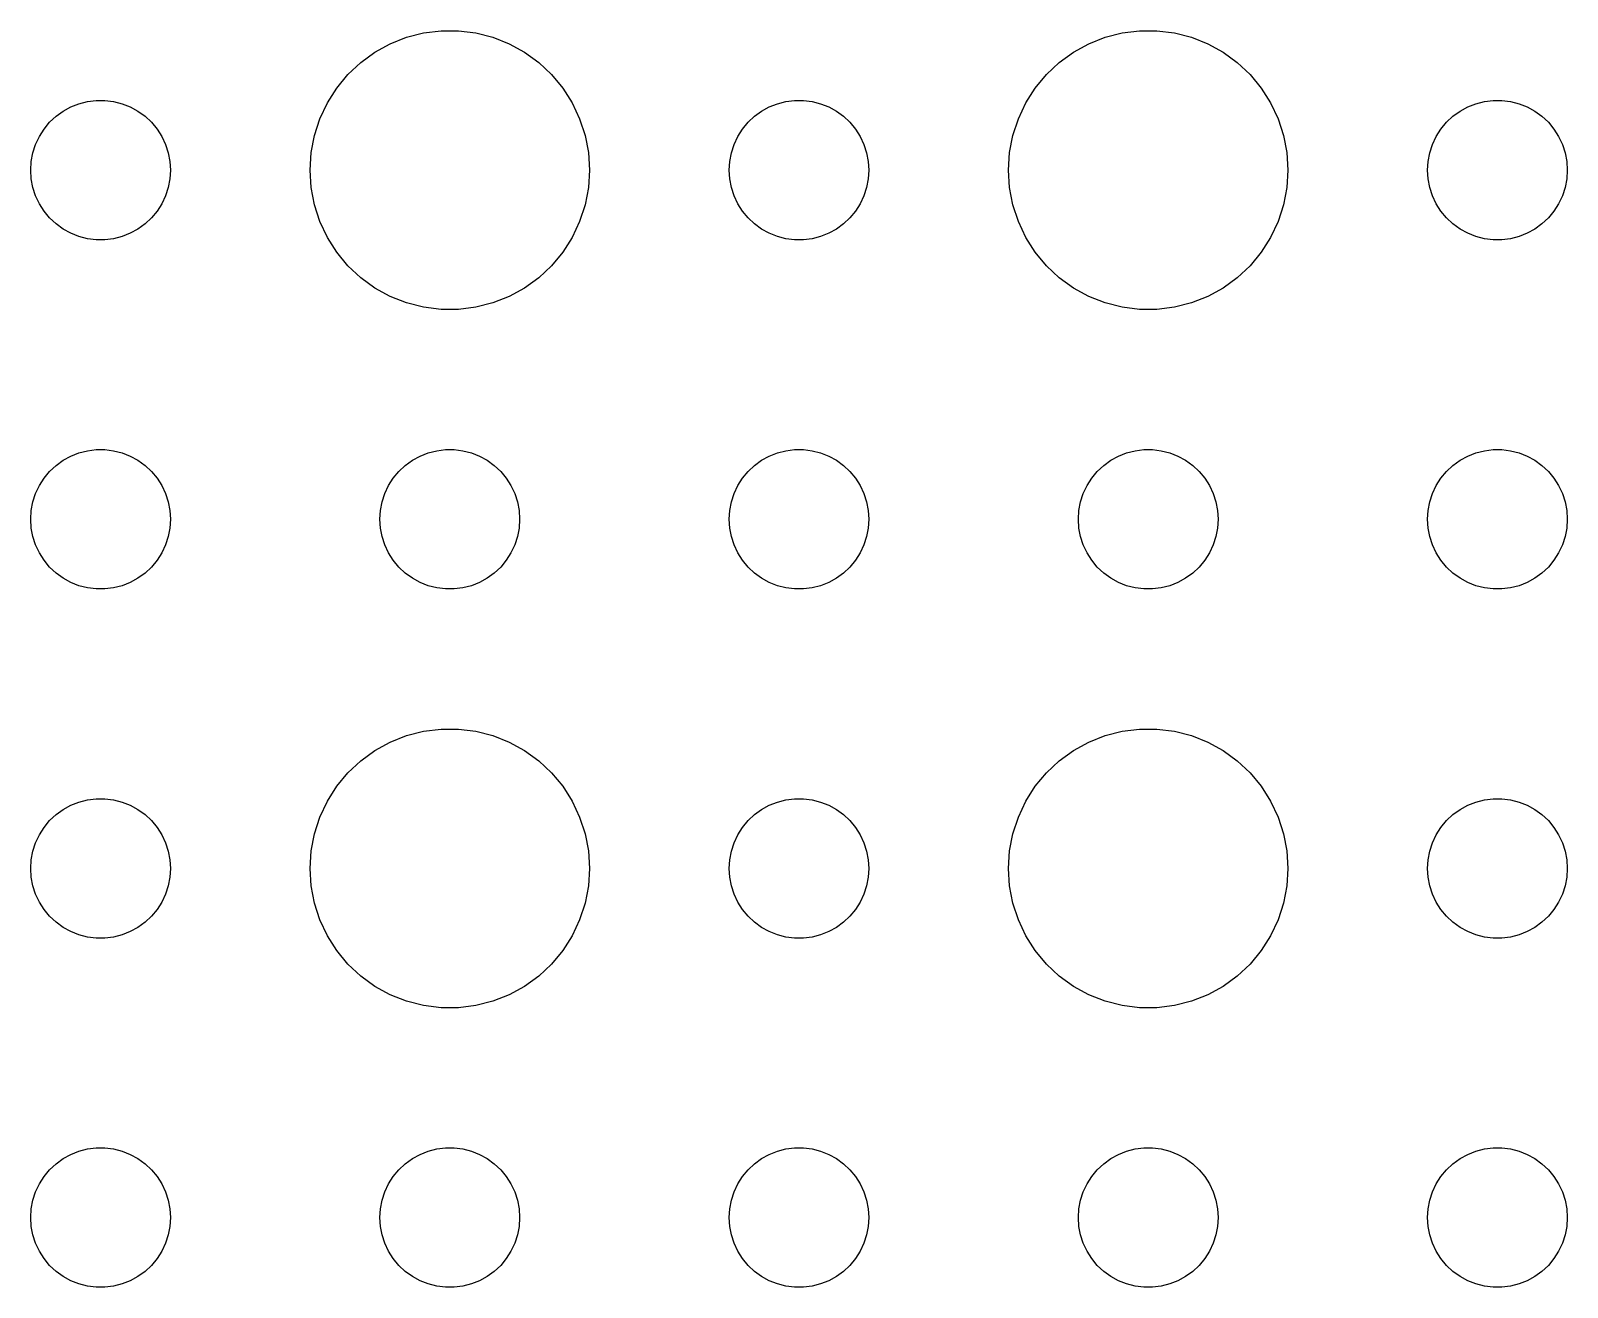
# Model space of a CAD drawing. Header units: metres. Extents: x -142 to 142, y -112 to 112.
# Drawn here: x -39 to -6, y -54 to -27.01 of the extents above; entities that cross this region are included whole.
import ezdxf

# ---------------------------------------------------------------- set-up
doc = ezdxf.new("R2010")
doc.units = ezdxf.units.M

msp = doc.modelspace()

# ---------------------------------------------------------------- linework, layer by layer
for p, q in [((-30.927, -27.1468), (-30.5621, -27.0531)), ((-30.5621, -27.0531), (-30.1884, -27.0059)), ((-30.1884, -27.0059), (-29.8116, -27.0059)), ((-29.8116, -27.0059), (-29.4379, -27.0531)), ((-29.4379, -27.0531), (-29.0729, -27.1468)), ((-15.927, -27.1468), (-15.5621, -27.0531)), ((-15.5621, -27.0531), (-15.1884, -27.0059)), ((-15.1884, -27.0059), (-14.8116, -27.0059)), ((-14.8116, -27.0059), (-14.4379, -27.0531)), ((-14.4379, -27.0531), (-14.0729, -27.1468)), ((-31.6075, -27.467), (-31.2773, -27.2855)), ((-31.2773, -27.2855), (-30.927, -27.1468)), ((-29.0729, -27.1468), (-28.7227, -27.2855)), ((-28.7227, -27.2855), (-28.3925, -27.467)), ((-16.6075, -27.467), (-16.2773, -27.2855)), ((-16.2773, -27.2855), (-15.927, -27.1468)), ((-14.0729, -27.1468), (-13.7227, -27.2855)), ((-13.7227, -27.2855), (-13.3925, -27.467)), ((-32.1869, -27.9464), (-31.9123, -27.6884)), ((-31.9123, -27.6884), (-31.6075, -27.467)), ((-28.3925, -27.467), (-28.0877, -27.6884)), ((-28.0877, -27.6884), (-27.8131, -27.9464)), ((-17.1869, -27.9464), (-16.9123, -27.6884)), ((-16.9123, -27.6884), (-16.6075, -27.467)), ((-13.3925, -27.467), (-13.0877, -27.6884)), ((-13.0877, -27.6884), (-12.8131, -27.9464)), ((-32.427, -28.2366), (-32.1869, -27.9464)), ((-27.8131, -27.9464), (-27.5729, -28.2366)), ((-17.427, -28.2366), (-17.1869, -27.9464)), ((-12.8131, -27.9464), (-12.5729, -28.2366)), ((-32.6289, -28.5547), (-32.427, -28.2366)), ((-27.5729, -28.2366), (-27.3711, -28.5547)), ((-17.6289, -28.5547), (-17.427, -28.2366)), ((-12.5729, -28.2366), (-12.3711, -28.5547)), ((-38.3037, -28.7335), (-38.1387, -28.6427)), ((-38.1387, -28.6427), (-37.9635, -28.5734)), ((-37.9635, -28.5734), (-37.7811, -28.5266)), ((-37.7811, -28.5266), (-37.5942, -28.503)), ((-37.5942, -28.503), (-37.4058, -28.503)), ((-37.4058, -28.503), (-37.2189, -28.5266)), ((-37.2189, -28.5266), (-37.0365, -28.5734)), ((-37.0365, -28.5734), (-36.8613, -28.6427)), ((-36.8613, -28.6427), (-36.6963, -28.7335)), ((-32.7893, -28.8956), (-32.6289, -28.5547)), ((-27.3711, -28.5547), (-27.2107, -28.8956)), ((-23.3037, -28.7335), (-23.1387, -28.6427)), ((-23.1387, -28.6427), (-22.9635, -28.5734)), ((-22.9635, -28.5734), (-22.7811, -28.5266)), ((-22.7811, -28.5266), (-22.5942, -28.503)), ((-22.5942, -28.503), (-22.4058, -28.503)), ((-22.4058, -28.503), (-22.2189, -28.5266)), ((-22.2189, -28.5266), (-22.0365, -28.5734)), ((-22.0365, -28.5734), (-21.8613, -28.6427)), ((-21.8613, -28.6427), (-21.6963, -28.7335)), ((-17.7893, -28.8956), (-17.6289, -28.5547)), ((-12.3711, -28.5547), (-12.2107, -28.8956)), ((-8.30373, -28.7335), (-8.13866, -28.6427)), ((-8.13866, -28.6427), (-7.96352, -28.5734)), ((-7.96352, -28.5734), (-7.78107, -28.5266)), ((-7.78107, -28.5266), (-7.59418, -28.503)), ((-7.59418, -28.503), (-7.40581, -28.503)), ((-7.40581, -28.503), (-7.21892, -28.5266)), ((-7.21892, -28.5266), (-7.03647, -28.5734)), ((-7.03647, -28.5734), (-6.86133, -28.6427)), ((-6.86133, -28.6427), (-6.69626, -28.7335)), ((-38.7135, -29.1183), (-38.5934, -28.9732)), ((-38.5934, -28.9732), (-38.4561, -28.8442)), ((-38.4561, -28.8442), (-38.3037, -28.7335)), ((-36.6963, -28.7335), (-36.5439, -28.8442)), ((-36.5439, -28.8442), (-36.4065, -28.9732)), ((-36.4065, -28.9732), (-36.2865, -29.1183)), ((-32.9057, -29.2539), (-32.7893, -28.8956)), ((-27.2107, -28.8956), (-27.0942, -29.2539)), ((-23.7135, -29.1183), (-23.5934, -28.9732)), ((-23.5934, -28.9732), (-23.4561, -28.8442)), ((-23.4561, -28.8442), (-23.3037, -28.7335)), ((-21.6963, -28.7335), (-21.5439, -28.8442)), ((-21.5439, -28.8442), (-21.4065, -28.9732)), ((-21.4065, -28.9732), (-21.2865, -29.1183)), ((-17.9057, -29.2539), (-17.7893, -28.8956)), ((-12.2107, -28.8956), (-12.0942, -29.2539)), ((-8.71352, -29.1183), (-8.59344, -28.9732)), ((-8.59344, -28.9732), (-8.45613, -28.8442)), ((-8.45613, -28.8442), (-8.30373, -28.7335)), ((-6.69626, -28.7335), (-6.54385, -28.8442)), ((-6.54385, -28.8442), (-6.40654, -28.9732)), ((-6.40654, -28.9732), (-6.28647, -29.1183)), ((-38.8947, -29.4478), (-38.8145, -29.2774)), ((-38.8145, -29.2774), (-38.7135, -29.1183)), ((-36.2865, -29.1183), (-36.1855, -29.2774)), ((-36.1855, -29.2774), (-36.1053, -29.4478)), ((-32.9763, -29.624), (-32.9057, -29.2539)), ((-27.0942, -29.2539), (-27.0237, -29.624)), ((-23.8947, -29.4478), (-23.8145, -29.2774)), ((-23.8145, -29.2774), (-23.7135, -29.1183)), ((-21.2865, -29.1183), (-21.1855, -29.2774)), ((-21.1855, -29.2774), (-21.1053, -29.4478)), ((-17.9763, -29.624), (-17.9057, -29.2539)), ((-12.0942, -29.2539), (-12.0237, -29.624)), ((-8.89465, -29.4478), (-8.81445, -29.2774)), ((-8.81445, -29.2774), (-8.71352, -29.1183)), ((-6.28647, -29.1183), (-6.18553, -29.2774)), ((-6.18553, -29.2774), (-6.10533, -29.4478)), ((-38.9882, -29.812), (-38.9529, -29.627)), ((-38.9529, -29.627), (-38.8947, -29.4478)), ((-36.1053, -29.4478), (-36.0471, -29.627)), ((-36.0471, -29.627), (-36.0118, -29.812)), ((-33, -30), (-32.9763, -29.624)), ((-27.0237, -29.624), (-27, -30)), ((-23.9882, -29.812), (-23.9529, -29.627)), ((-23.9529, -29.627), (-23.8947, -29.4478)), ((-21.1053, -29.4478), (-21.0471, -29.627)), ((-21.0471, -29.627), (-21.0118, -29.812)), ((-18, -30), (-17.9763, -29.624)), ((-12.0237, -29.624), (-12, -30)), ((-8.98816, -29.812), (-8.95287, -29.627)), ((-8.95287, -29.627), (-8.89465, -29.4478)), ((-6.10533, -29.4478), (-6.04712, -29.627)), ((-6.04712, -29.627), (-6.01183, -29.812)), ((-39, -30), (-38.9882, -29.812)), ((-38.9882, -30.188), (-39, -30)), ((-36.0118, -29.812), (-36, -30)), ((-36, -30), (-36.0118, -30.188)), ((-32.9763, -30.376), (-33, -30)), ((-27, -30), (-27.0237, -30.376)), ((-24, -30), (-23.9882, -29.812)), ((-23.9882, -30.188), (-24, -30)), ((-21.0118, -29.812), (-21, -30)), ((-21, -30), (-21.0118, -30.188)), ((-17.9763, -30.376), (-18, -30)), ((-12, -30), (-12.0237, -30.376)), ((-9, -30), (-8.98816, -29.812)), ((-8.98816, -30.188), (-9, -30)), ((-6.01183, -29.812), (-6, -30)), ((-6, -30), (-6.01183, -30.188)), ((-38.9529, -30.373), (-38.9882, -30.188)), ((-36.0118, -30.188), (-36.0471, -30.373)), ((-23.9529, -30.373), (-23.9882, -30.188)), ((-21.0118, -30.188), (-21.0471, -30.373)), ((-8.95287, -30.373), (-8.98816, -30.188)), ((-6.01183, -30.188), (-6.04712, -30.373)), ((-38.8947, -30.5522), (-38.9529, -30.373)), ((-38.8145, -30.7226), (-38.8947, -30.5522)), ((-36.1053, -30.5522), (-36.1855, -30.7226)), ((-36.0471, -30.373), (-36.1053, -30.5522)), ((-32.9057, -30.7461), (-32.9763, -30.376)), ((-27.0237, -30.376), (-27.0942, -30.7461)), ((-23.8947, -30.5522), (-23.9529, -30.373)), ((-23.8145, -30.7226), (-23.8947, -30.5522)), ((-21.1053, -30.5522), (-21.1855, -30.7226)), ((-21.0471, -30.373), (-21.1053, -30.5522)), ((-17.9057, -30.7461), (-17.9763, -30.376)), ((-12.0237, -30.376), (-12.0942, -30.7461)), ((-8.89465, -30.5522), (-8.95287, -30.373)), ((-8.81445, -30.7226), (-8.89465, -30.5522)), ((-6.10533, -30.5522), (-6.18553, -30.7226)), ((-6.04712, -30.373), (-6.10533, -30.5522)), ((-38.7135, -30.8817), (-38.8145, -30.7226)), ((-38.5934, -31.0268), (-38.7135, -30.8817)), ((-36.2865, -30.8817), (-36.4065, -31.0268)), ((-36.1855, -30.7226), (-36.2865, -30.8817)), ((-32.7893, -31.1044), (-32.9057, -30.7461)), ((-27.0942, -30.7461), (-27.2107, -31.1044)), ((-23.7135, -30.8817), (-23.8145, -30.7226)), ((-23.5934, -31.0268), (-23.7135, -30.8817)), ((-21.2865, -30.8817), (-21.4065, -31.0268)), ((-21.1855, -30.7226), (-21.2865, -30.8817)), ((-17.7893, -31.1044), (-17.9057, -30.7461)), ((-12.0942, -30.7461), (-12.2107, -31.1044)), ((-8.71352, -30.8817), (-8.81445, -30.7226)), ((-8.59344, -31.0268), (-8.71352, -30.8817)), ((-6.28647, -30.8817), (-6.40654, -31.0268)), ((-6.18553, -30.7226), (-6.28647, -30.8817)), ((-38.4561, -31.1558), (-38.5934, -31.0268)), ((-38.3037, -31.2665), (-38.4561, -31.1558)), ((-38.1387, -31.3572), (-38.3037, -31.2665)), ((-36.6963, -31.2665), (-36.8613, -31.3572)), ((-36.5439, -31.1558), (-36.6963, -31.2665)), ((-36.4065, -31.0268), (-36.5439, -31.1558)), ((-32.6289, -31.4453), (-32.7893, -31.1044)), ((-27.2107, -31.1044), (-27.3711, -31.4453)), ((-23.4561, -31.1558), (-23.5934, -31.0268)), ((-23.3037, -31.2665), (-23.4561, -31.1558)), ((-23.1387, -31.3572), (-23.3037, -31.2665)), ((-21.6963, -31.2665), (-21.8613, -31.3572)), ((-21.5439, -31.1558), (-21.6963, -31.2665)), ((-21.4065, -31.0268), (-21.5439, -31.1558)), ((-17.6289, -31.4453), (-17.7893, -31.1044)), ((-12.2107, -31.1044), (-12.3711, -31.4453)), ((-8.45613, -31.1558), (-8.59344, -31.0268)), ((-8.30373, -31.2665), (-8.45613, -31.1558)), ((-8.13866, -31.3572), (-8.30373, -31.2665)), ((-6.69626, -31.2665), (-6.86133, -31.3572)), ((-6.54385, -31.1558), (-6.69626, -31.2665)), ((-6.40654, -31.0268), (-6.54385, -31.1558)), ((-37.9635, -31.4266), (-38.1387, -31.3572)), ((-37.7811, -31.4734), (-37.9635, -31.4266)), ((-37.5942, -31.497), (-37.7811, -31.4734)), ((-37.4058, -31.497), (-37.5942, -31.497)), ((-37.2189, -31.4734), (-37.4058, -31.497)), ((-37.0365, -31.4266), (-37.2189, -31.4734)), ((-36.8613, -31.3572), (-37.0365, -31.4266)), ((-32.427, -31.7634), (-32.6289, -31.4453)), ((-27.3711, -31.4453), (-27.5729, -31.7634)), ((-22.9635, -31.4266), (-23.1387, -31.3572)), ((-22.7811, -31.4734), (-22.9635, -31.4266)), ((-22.5942, -31.497), (-22.7811, -31.4734)), ((-22.4058, -31.497), (-22.5942, -31.497)), ((-22.2189, -31.4734), (-22.4058, -31.497)), ((-22.0365, -31.4266), (-22.2189, -31.4734)), ((-21.8613, -31.3572), (-22.0365, -31.4266)), ((-17.427, -31.7634), (-17.6289, -31.4453)), ((-12.3711, -31.4453), (-12.5729, -31.7634)), ((-7.96352, -31.4266), (-8.13866, -31.3572)), ((-7.78107, -31.4734), (-7.96352, -31.4266)), ((-7.59418, -31.497), (-7.78107, -31.4734)), ((-7.40581, -31.497), (-7.59418, -31.497)), ((-7.21892, -31.4734), (-7.40581, -31.497)), ((-7.03647, -31.4266), (-7.21892, -31.4734)), ((-6.86133, -31.3572), (-7.03647, -31.4266)), ((-32.1869, -32.0536), (-32.427, -31.7634)), ((-27.5729, -31.7634), (-27.8131, -32.0536)), ((-17.1869, -32.0536), (-17.427, -31.7634)), ((-12.5729, -31.7634), (-12.8131, -32.0536)), ((-31.9123, -32.3115), (-32.1869, -32.0536)), ((-31.6075, -32.533), (-31.9123, -32.3115)), ((-28.0877, -32.3115), (-28.3925, -32.533)), ((-27.8131, -32.0536), (-28.0877, -32.3115)), ((-16.9123, -32.3115), (-17.1869, -32.0536)), ((-16.6075, -32.533), (-16.9123, -32.3115)), ((-13.0877, -32.3115), (-13.3925, -32.533)), ((-12.8131, -32.0536), (-13.0877, -32.3115)), ((-31.2773, -32.7145), (-31.6075, -32.533)), ((-28.3925, -32.533), (-28.7227, -32.7145)), ((-16.2773, -32.7145), (-16.6075, -32.533)), ((-13.3925, -32.533), (-13.7227, -32.7145)), ((-30.927, -32.8532), (-31.2773, -32.7145)), ((-30.5621, -32.9469), (-30.927, -32.8532)), ((-30.1884, -32.9941), (-30.5621, -32.9469)), ((-29.8116, -32.9941), (-30.1884, -32.9941)), ((-29.4379, -32.9469), (-29.8116, -32.9941)), ((-29.0729, -32.8532), (-29.4379, -32.9469)), ((-28.7227, -32.7145), (-29.0729, -32.8532)), ((-15.927, -32.8532), (-16.2773, -32.7145)), ((-15.5621, -32.9469), (-15.927, -32.8532)), ((-15.1884, -32.9941), (-15.5621, -32.9469)), ((-14.8116, -32.9941), (-15.1884, -32.9941)), ((-14.4379, -32.9469), (-14.8116, -32.9941)), ((-14.0729, -32.8532), (-14.4379, -32.9469)), ((-13.7227, -32.7145), (-14.0729, -32.8532)), ((-38.4561, -36.3442), (-38.3037, -36.2335)), ((-38.3037, -36.2335), (-38.1387, -36.1428)), ((-38.1387, -36.1428), (-37.9635, -36.0734)), ((-37.9635, -36.0734), (-37.7811, -36.0266)), ((-37.7811, -36.0266), (-37.5942, -36.003)), ((-37.5942, -36.003), (-37.4058, -36.003)), ((-37.4058, -36.003), (-37.2189, -36.0266)), ((-37.2189, -36.0266), (-37.0365, -36.0734)), ((-37.0365, -36.0734), (-36.8613, -36.1428)), ((-36.8613, -36.1428), (-36.6963, -36.2335)), ((-36.6963, -36.2335), (-36.5439, -36.3442)), ((-30.9561, -36.3442), (-30.8037, -36.2335)), ((-30.8037, -36.2335), (-30.6387, -36.1428)), ((-30.6387, -36.1428), (-30.4635, -36.0734)), ((-30.4635, -36.0734), (-30.2811, -36.0266)), ((-30.2811, -36.0266), (-30.0942, -36.003)), ((-30.0942, -36.003), (-29.9058, -36.003)), ((-29.9058, -36.003), (-29.7189, -36.0266)), ((-29.7189, -36.0266), (-29.5365, -36.0734)), ((-29.5365, -36.0734), (-29.3613, -36.1428)), ((-29.3613, -36.1428), (-29.1963, -36.2335)), ((-29.1963, -36.2335), (-29.0439, -36.3442)), ((-23.4561, -36.3442), (-23.3037, -36.2335)), ((-23.3037, -36.2335), (-23.1387, -36.1428)), ((-23.1387, -36.1428), (-22.9635, -36.0734)), ((-22.9635, -36.0734), (-22.7811, -36.0266)), ((-22.7811, -36.0266), (-22.5942, -36.003)), ((-22.5942, -36.003), (-22.4058, -36.003)), ((-22.4058, -36.003), (-22.2189, -36.0266)), ((-22.2189, -36.0266), (-22.0365, -36.0734)), ((-22.0365, -36.0734), (-21.8613, -36.1428)), ((-21.8613, -36.1428), (-21.6963, -36.2335)), ((-21.6963, -36.2335), (-21.5439, -36.3442)), ((-15.9561, -36.3442), (-15.8037, -36.2335)), ((-15.8037, -36.2335), (-15.6387, -36.1428)), ((-15.6387, -36.1428), (-15.4635, -36.0734)), ((-15.4635, -36.0734), (-15.2811, -36.0266)), ((-15.2811, -36.0266), (-15.0942, -36.003)), ((-15.0942, -36.003), (-14.9058, -36.003)), ((-14.9058, -36.003), (-14.7189, -36.0266)), ((-14.7189, -36.0266), (-14.5365, -36.0734)), ((-14.5365, -36.0734), (-14.3613, -36.1428)), ((-14.3613, -36.1428), (-14.1963, -36.2335)), ((-14.1963, -36.2335), (-14.0439, -36.3442)), ((-8.45613, -36.3442), (-8.30373, -36.2335)), ((-8.30373, -36.2335), (-8.13866, -36.1428)), ((-8.13866, -36.1428), (-7.96352, -36.0734)), ((-7.96352, -36.0734), (-7.78107, -36.0266)), ((-7.78107, -36.0266), (-7.59418, -36.003)), ((-7.59418, -36.003), (-7.40581, -36.003)), ((-7.40581, -36.003), (-7.21892, -36.0266)), ((-7.21892, -36.0266), (-7.03647, -36.0734)), ((-7.03647, -36.0734), (-6.86133, -36.1428)), ((-6.86133, -36.1428), (-6.69626, -36.2335)), ((-6.69626, -36.2335), (-6.54385, -36.3442)), ((-38.8145, -36.7774), (-38.7135, -36.6183)), ((-38.7135, -36.6183), (-38.5934, -36.4732)), ((-38.5934, -36.4732), (-38.4561, -36.3442)), ((-36.5439, -36.3442), (-36.4065, -36.4732)), ((-36.4065, -36.4732), (-36.2865, -36.6183)), ((-36.2865, -36.6183), (-36.1855, -36.7774)), ((-31.3145, -36.7774), (-31.2135, -36.6183)), ((-31.2135, -36.6183), (-31.0934, -36.4732)), ((-31.0934, -36.4732), (-30.9561, -36.3442)), ((-29.0439, -36.3442), (-28.9065, -36.4732)), ((-28.9065, -36.4732), (-28.7865, -36.6183)), ((-28.7865, -36.6183), (-28.6855, -36.7774)), ((-23.8145, -36.7774), (-23.7135, -36.6183)), ((-23.7135, -36.6183), (-23.5934, -36.4732)), ((-23.5934, -36.4732), (-23.4561, -36.3442)), ((-21.5439, -36.3442), (-21.4065, -36.4732)), ((-21.4065, -36.4732), (-21.2865, -36.6183)), ((-21.2865, -36.6183), (-21.1855, -36.7774)), ((-16.3145, -36.7774), (-16.2135, -36.6183)), ((-16.2135, -36.6183), (-16.0934, -36.4732)), ((-16.0934, -36.4732), (-15.9561, -36.3442)), ((-14.0439, -36.3442), (-13.9065, -36.4732)), ((-13.9065, -36.4732), (-13.7865, -36.6183)), ((-13.7865, -36.6183), (-13.6855, -36.7774)), ((-8.81445, -36.7774), (-8.71352, -36.6183)), ((-8.71352, -36.6183), (-8.59344, -36.4732)), ((-8.59344, -36.4732), (-8.45613, -36.3442)), ((-6.54385, -36.3442), (-6.40654, -36.4732)), ((-6.40654, -36.4732), (-6.28647, -36.6183)), ((-6.28647, -36.6183), (-6.18553, -36.7774)), ((-38.9529, -37.127), (-38.8947, -36.9478)), ((-38.8947, -36.9478), (-38.8145, -36.7774)), ((-36.1855, -36.7774), (-36.1053, -36.9478)), ((-36.1053, -36.9478), (-36.0471, -37.127)), ((-31.4529, -37.127), (-31.3947, -36.9478)), ((-31.3947, -36.9478), (-31.3145, -36.7774)), ((-28.6855, -36.7774), (-28.6053, -36.9478)), ((-28.6053, -36.9478), (-28.5471, -37.127)), ((-23.9529, -37.127), (-23.8947, -36.9478)), ((-23.8947, -36.9478), (-23.8145, -36.7774)), ((-21.1855, -36.7774), (-21.1053, -36.9478)), ((-21.1053, -36.9478), (-21.0471, -37.127)), ((-16.4529, -37.127), (-16.3947, -36.9478)), ((-16.3947, -36.9478), (-16.3145, -36.7774)), ((-13.6855, -36.7774), (-13.6053, -36.9478)), ((-13.6053, -36.9478), (-13.5471, -37.127)), ((-8.95287, -37.127), (-8.89465, -36.9478)), ((-8.89465, -36.9478), (-8.81445, -36.7774)), ((-6.18553, -36.7774), (-6.10533, -36.9478)), ((-6.10533, -36.9478), (-6.04712, -37.127)), ((-38.9882, -37.312), (-38.9529, -37.127)), ((-36.0471, -37.127), (-36.0118, -37.312)), ((-31.4882, -37.312), (-31.4529, -37.127)), ((-28.5471, -37.127), (-28.5118, -37.312)), ((-23.9882, -37.312), (-23.9529, -37.127)), ((-21.0471, -37.127), (-21.0118, -37.312)), ((-16.4882, -37.312), (-16.4529, -37.127)), ((-13.5471, -37.127), (-13.5118, -37.312)), ((-8.98816, -37.312), (-8.95287, -37.127)), ((-6.04712, -37.127), (-6.01183, -37.312)), ((-39, -37.5), (-38.9882, -37.312)), ((-38.9882, -37.688), (-39, -37.5)), ((-36.0118, -37.312), (-36, -37.5)), ((-36, -37.5), (-36.0118, -37.688)), ((-31.5, -37.5), (-31.4882, -37.312)), ((-31.4882, -37.688), (-31.5, -37.5)), ((-28.5118, -37.312), (-28.5, -37.5)), ((-28.5, -37.5), (-28.5118, -37.688)), ((-24, -37.5), (-23.9882, -37.312)), ((-23.9882, -37.688), (-24, -37.5)), ((-21.0118, -37.312), (-21, -37.5)), ((-21, -37.5), (-21.0118, -37.688)), ((-16.5, -37.5), (-16.4882, -37.312)), ((-16.4882, -37.688), (-16.5, -37.5)), ((-13.5118, -37.312), (-13.5, -37.5)), ((-13.5, -37.5), (-13.5118, -37.688)), ((-9, -37.5), (-8.98816, -37.312)), ((-8.98816, -37.688), (-9, -37.5)), ((-6.01183, -37.312), (-6, -37.5)), ((-6, -37.5), (-6.01183, -37.688)), ((-38.9529, -37.873), (-38.9882, -37.688)), ((-38.8947, -38.0522), (-38.9529, -37.873)), ((-36.0471, -37.873), (-36.1053, -38.0522)), ((-36.0118, -37.688), (-36.0471, -37.873)), ((-31.4529, -37.873), (-31.4882, -37.688)), ((-31.3947, -38.0522), (-31.4529, -37.873)), ((-28.5471, -37.873), (-28.6053, -38.0522)), ((-28.5118, -37.688), (-28.5471, -37.873)), ((-23.9529, -37.873), (-23.9882, -37.688)), ((-23.8947, -38.0522), (-23.9529, -37.873)), ((-21.0471, -37.873), (-21.1053, -38.0522)), ((-21.0118, -37.688), (-21.0471, -37.873)), ((-16.4529, -37.873), (-16.4882, -37.688)), ((-16.3947, -38.0522), (-16.4529, -37.873)), ((-13.5471, -37.873), (-13.6053, -38.0522)), ((-13.5118, -37.688), (-13.5471, -37.873)), ((-8.95287, -37.873), (-8.98816, -37.688)), ((-8.89465, -38.0522), (-8.95287, -37.873)), ((-6.04712, -37.873), (-6.10533, -38.0522)), ((-6.01183, -37.688), (-6.04712, -37.873)), ((-38.8145, -38.2226), (-38.8947, -38.0522)), ((-38.7135, -38.3817), (-38.8145, -38.2226)), ((-36.1855, -38.2226), (-36.2865, -38.3817)), ((-36.1053, -38.0522), (-36.1855, -38.2226)), ((-31.3145, -38.2226), (-31.3947, -38.0522)), ((-31.2135, -38.3817), (-31.3145, -38.2226)), ((-28.6855, -38.2226), (-28.7865, -38.3817)), ((-28.6053, -38.0522), (-28.6855, -38.2226)), ((-23.8145, -38.2226), (-23.8947, -38.0522)), ((-23.7135, -38.3817), (-23.8145, -38.2226)), ((-21.1855, -38.2226), (-21.2865, -38.3817)), ((-21.1053, -38.0522), (-21.1855, -38.2226)), ((-16.3145, -38.2226), (-16.3947, -38.0522)), ((-16.2135, -38.3817), (-16.3145, -38.2226)), ((-13.6855, -38.2226), (-13.7865, -38.3817)), ((-13.6053, -38.0522), (-13.6855, -38.2226)), ((-8.81445, -38.2226), (-8.89465, -38.0522)), ((-8.71352, -38.3817), (-8.81445, -38.2226)), ((-6.18553, -38.2226), (-6.28647, -38.3817)), ((-6.10533, -38.0522), (-6.18553, -38.2226)), ((-38.5934, -38.5268), (-38.7135, -38.3817)), ((-38.4561, -38.6558), (-38.5934, -38.5268)), ((-36.4065, -38.5268), (-36.5439, -38.6558)), ((-36.2865, -38.3817), (-36.4065, -38.5268)), ((-31.0934, -38.5268), (-31.2135, -38.3817)), ((-30.9561, -38.6558), (-31.0934, -38.5268)), ((-28.9065, -38.5268), (-29.0439, -38.6558)), ((-28.7865, -38.3817), (-28.9065, -38.5268)), ((-23.5934, -38.5268), (-23.7135, -38.3817)), ((-23.4561, -38.6558), (-23.5934, -38.5268)), ((-21.4065, -38.5268), (-21.5439, -38.6558)), ((-21.2865, -38.3817), (-21.4065, -38.5268)), ((-16.0934, -38.5268), (-16.2135, -38.3817)), ((-15.9561, -38.6558), (-16.0934, -38.5268)), ((-13.9065, -38.5268), (-14.0439, -38.6558)), ((-13.7865, -38.3817), (-13.9065, -38.5268)), ((-8.59344, -38.5268), (-8.71352, -38.3817)), ((-8.45613, -38.6558), (-8.59344, -38.5268)), ((-6.40654, -38.5268), (-6.54385, -38.6558)), ((-6.28647, -38.3817), (-6.40654, -38.5268)), ((-38.3037, -38.7665), (-38.4561, -38.6558)), ((-38.1387, -38.8572), (-38.3037, -38.7665)), ((-37.9635, -38.9266), (-38.1387, -38.8572)), ((-37.7811, -38.9734), (-37.9635, -38.9266)), ((-37.0365, -38.9266), (-37.2189, -38.9734)), ((-36.8613, -38.8572), (-37.0365, -38.9266)), ((-36.6963, -38.7665), (-36.8613, -38.8572)), ((-36.5439, -38.6558), (-36.6963, -38.7665)), ((-30.8037, -38.7665), (-30.9561, -38.6558)), ((-30.6387, -38.8572), (-30.8037, -38.7665)), ((-30.4635, -38.9266), (-30.6387, -38.8572)), ((-30.2811, -38.9734), (-30.4635, -38.9266)), ((-29.5365, -38.9266), (-29.7189, -38.9734)), ((-29.3613, -38.8572), (-29.5365, -38.9266)), ((-29.1963, -38.7665), (-29.3613, -38.8572)), ((-29.0439, -38.6558), (-29.1963, -38.7665)), ((-23.3037, -38.7665), (-23.4561, -38.6558)), ((-23.1387, -38.8572), (-23.3037, -38.7665)), ((-22.9635, -38.9266), (-23.1387, -38.8572)), ((-22.7811, -38.9734), (-22.9635, -38.9266)), ((-22.0365, -38.9266), (-22.2189, -38.9734)), ((-21.8613, -38.8572), (-22.0365, -38.9266)), ((-21.6963, -38.7665), (-21.8613, -38.8572)), ((-21.5439, -38.6558), (-21.6963, -38.7665)), ((-15.8037, -38.7665), (-15.9561, -38.6558)), ((-15.6387, -38.8572), (-15.8037, -38.7665)), ((-15.4635, -38.9266), (-15.6387, -38.8572)), ((-15.2811, -38.9734), (-15.4635, -38.9266)), ((-14.5365, -38.9266), (-14.7189, -38.9734)), ((-14.3613, -38.8572), (-14.5365, -38.9266)), ((-14.1963, -38.7665), (-14.3613, -38.8572)), ((-14.0439, -38.6558), (-14.1963, -38.7665)), ((-8.30373, -38.7665), (-8.45613, -38.6558)), ((-8.13866, -38.8572), (-8.30373, -38.7665)), ((-7.96352, -38.9266), (-8.13866, -38.8572)), ((-7.78107, -38.9734), (-7.96352, -38.9266)), ((-7.03647, -38.9266), (-7.21892, -38.9734)), ((-6.86133, -38.8572), (-7.03647, -38.9266)), ((-6.69626, -38.7665), (-6.86133, -38.8572)), ((-6.54385, -38.6558), (-6.69626, -38.7665)), ((-37.5942, -38.997), (-37.7811, -38.9734)), ((-37.4058, -38.997), (-37.5942, -38.997)), ((-37.2189, -38.9734), (-37.4058, -38.997)), ((-30.0942, -38.997), (-30.2811, -38.9734)), ((-29.9058, -38.997), (-30.0942, -38.997)), ((-29.7189, -38.9734), (-29.9058, -38.997)), ((-22.5942, -38.997), (-22.7811, -38.9734)), ((-22.4058, -38.997), (-22.5942, -38.997)), ((-22.2189, -38.9734), (-22.4058, -38.997)), ((-15.0942, -38.997), (-15.2811, -38.9734)), ((-14.9058, -38.997), (-15.0942, -38.997)), ((-14.7189, -38.9734), (-14.9058, -38.997)), ((-7.59418, -38.997), (-7.78107, -38.9734)), ((-7.40581, -38.997), (-7.59418, -38.997)), ((-7.21892, -38.9734), (-7.40581, -38.997)), ((-31.2773, -42.2855), (-30.927, -42.1468)), ((-30.927, -42.1468), (-30.5621, -42.0531)), ((-30.5621, -42.0531), (-30.1884, -42.0059)), ((-30.1884, -42.0059), (-29.8116, -42.0059)), ((-29.8116, -42.0059), (-29.4379, -42.0531)), ((-29.4379, -42.0531), (-29.0729, -42.1468)), ((-29.0729, -42.1468), (-28.7227, -42.2855)), ((-16.2773, -42.2855), (-15.927, -42.1468)), ((-15.927, -42.1468), (-15.5621, -42.0531)), ((-15.5621, -42.0531), (-15.1884, -42.0059)), ((-15.1884, -42.0059), (-14.8116, -42.0059)), ((-14.8116, -42.0059), (-14.4379, -42.0531)), ((-14.4379, -42.0531), (-14.0729, -42.1468)), ((-14.0729, -42.1468), (-13.7227, -42.2855)), ((-31.9123, -42.6885), (-31.6075, -42.467)), ((-31.6075, -42.467), (-31.2773, -42.2855)), ((-28.7227, -42.2855), (-28.3925, -42.467)), ((-28.3925, -42.467), (-28.0877, -42.6885)), ((-16.9123, -42.6885), (-16.6075, -42.467)), ((-16.6075, -42.467), (-16.2773, -42.2855)), ((-13.7227, -42.2855), (-13.3925, -42.467)), ((-13.3925, -42.467), (-13.0877, -42.6885)), ((-32.1869, -42.9464), (-31.9123, -42.6885)), ((-28.0877, -42.6885), (-27.8131, -42.9464)), ((-17.1869, -42.9464), (-16.9123, -42.6885)), ((-13.0877, -42.6885), (-12.8131, -42.9464)), ((-32.427, -43.2366), (-32.1869, -42.9464)), ((-27.8131, -42.9464), (-27.5729, -43.2366)), ((-17.427, -43.2366), (-17.1869, -42.9464)), ((-12.8131, -42.9464), (-12.5729, -43.2366)), ((-37.9635, -43.5734), (-37.7811, -43.5266)), ((-37.7811, -43.5266), (-37.5942, -43.503)), ((-37.5942, -43.503), (-37.4058, -43.503)), ((-37.4058, -43.503), (-37.2189, -43.5266)), ((-37.2189, -43.5266), (-37.0365, -43.5734)), ((-32.7893, -43.8956), (-32.6289, -43.5547)), ((-32.6289, -43.5547), (-32.427, -43.2366)), ((-27.5729, -43.2366), (-27.3711, -43.5547)), ((-27.3711, -43.5547), (-27.2107, -43.8956)), ((-22.9635, -43.5734), (-22.7811, -43.5266)), ((-22.7811, -43.5266), (-22.5942, -43.503)), ((-22.5942, -43.503), (-22.4058, -43.503)), ((-22.4058, -43.503), (-22.2189, -43.5266)), ((-22.2189, -43.5266), (-22.0365, -43.5734)), ((-17.7893, -43.8956), (-17.6289, -43.5547)), ((-17.6289, -43.5547), (-17.427, -43.2366)), ((-12.5729, -43.2366), (-12.3711, -43.5547)), ((-12.3711, -43.5547), (-12.2107, -43.8956)), ((-7.96352, -43.5734), (-7.78107, -43.5266)), ((-7.78107, -43.5266), (-7.59418, -43.503)), ((-7.59418, -43.503), (-7.40581, -43.503)), ((-7.40581, -43.503), (-7.21892, -43.5266)), ((-7.21892, -43.5266), (-7.03647, -43.5734)), ((-38.5934, -43.9732), (-38.4561, -43.8442)), ((-38.4561, -43.8442), (-38.3037, -43.7335)), ((-38.3037, -43.7335), (-38.1387, -43.6428)), ((-38.1387, -43.6428), (-37.9635, -43.5734)), ((-37.0365, -43.5734), (-36.8613, -43.6428)), ((-36.8613, -43.6428), (-36.6963, -43.7335)), ((-36.6963, -43.7335), (-36.5439, -43.8442)), ((-36.5439, -43.8442), (-36.4065, -43.9732)), ((-23.5934, -43.9732), (-23.4561, -43.8442)), ((-23.4561, -43.8442), (-23.3037, -43.7335)), ((-23.3037, -43.7335), (-23.1387, -43.6428)), ((-23.1387, -43.6428), (-22.9635, -43.5734)), ((-22.0365, -43.5734), (-21.8613, -43.6428)), ((-21.8613, -43.6428), (-21.6963, -43.7335)), ((-21.6963, -43.7335), (-21.5439, -43.8442)), ((-21.5439, -43.8442), (-21.4065, -43.9732)), ((-8.59344, -43.9732), (-8.45613, -43.8442)), ((-8.45613, -43.8442), (-8.30373, -43.7335)), ((-8.30373, -43.7335), (-8.13866, -43.6428)), ((-8.13866, -43.6428), (-7.96352, -43.5734)), ((-7.03647, -43.5734), (-6.86133, -43.6428)), ((-6.86133, -43.6428), (-6.69626, -43.7335)), ((-6.69626, -43.7335), (-6.54385, -43.8442)), ((-6.54385, -43.8442), (-6.40654, -43.9732)), ((-38.8145, -44.2774), (-38.7135, -44.1183)), ((-38.7135, -44.1183), (-38.5934, -43.9732)), ((-36.4065, -43.9732), (-36.2865, -44.1183)), ((-36.2865, -44.1183), (-36.1855, -44.2774)), ((-32.9057, -44.2539), (-32.7893, -43.8956)), ((-27.2107, -43.8956), (-27.0942, -44.2539)), ((-23.8145, -44.2774), (-23.7135, -44.1183)), ((-23.7135, -44.1183), (-23.5934, -43.9732)), ((-21.4065, -43.9732), (-21.2865, -44.1183)), ((-21.2865, -44.1183), (-21.1855, -44.2774)), ((-17.9057, -44.2539), (-17.7893, -43.8956)), ((-12.2107, -43.8956), (-12.0942, -44.2539)), ((-8.81445, -44.2774), (-8.71352, -44.1183)), ((-8.71352, -44.1183), (-8.59344, -43.9732)), ((-6.40654, -43.9732), (-6.28647, -44.1183)), ((-6.28647, -44.1183), (-6.18553, -44.2774)), ((-38.9529, -44.627), (-38.8947, -44.4478)), ((-38.8947, -44.4478), (-38.8145, -44.2774)), ((-36.1855, -44.2774), (-36.1053, -44.4478)), ((-36.1053, -44.4478), (-36.0471, -44.627)), ((-32.9763, -44.624), (-32.9057, -44.2539)), ((-27.0942, -44.2539), (-27.0237, -44.624)), ((-23.9529, -44.627), (-23.8947, -44.4478)), ((-23.8947, -44.4478), (-23.8145, -44.2774)), ((-21.1855, -44.2774), (-21.1053, -44.4478)), ((-21.1053, -44.4478), (-21.0471, -44.627)), ((-17.9763, -44.624), (-17.9057, -44.2539)), ((-12.0942, -44.2539), (-12.0237, -44.624)), ((-8.95287, -44.627), (-8.89465, -44.4478)), ((-8.89465, -44.4478), (-8.81445, -44.2774)), ((-6.18553, -44.2774), (-6.10533, -44.4478)), ((-6.10533, -44.4478), (-6.04712, -44.627)), ((-39, -45), (-38.9882, -44.812)), ((-38.9882, -44.812), (-38.9529, -44.627)), ((-36.0471, -44.627), (-36.0118, -44.812)), ((-36.0118, -44.812), (-36, -45)), ((-33, -45), (-32.9763, -44.624)), ((-27.0237, -44.624), (-27, -45)), ((-24, -45), (-23.9882, -44.812)), ((-23.9882, -44.812), (-23.9529, -44.627)), ((-21.0471, -44.627), (-21.0118, -44.812)), ((-21.0118, -44.812), (-21, -45)), ((-18, -45), (-17.9763, -44.624)), ((-12.0237, -44.624), (-12, -45)), ((-9, -45), (-8.98816, -44.812)), ((-8.98816, -44.812), (-8.95287, -44.627)), ((-6.04712, -44.627), (-6.01183, -44.812)), ((-6.01183, -44.812), (-6, -45)), ((-38.9882, -45.188), (-39, -45)), ((-38.9529, -45.373), (-38.9882, -45.188)), ((-36.0118, -45.188), (-36.0471, -45.373)), ((-36, -45), (-36.0118, -45.188)), ((-32.9763, -45.376), (-33, -45)), ((-27, -45), (-27.0237, -45.376)), ((-23.9882, -45.188), (-24, -45)), ((-23.9529, -45.373), (-23.9882, -45.188)), ((-21.0118, -45.188), (-21.0471, -45.373)), ((-21, -45), (-21.0118, -45.188)), ((-17.9763, -45.376), (-18, -45)), ((-12, -45), (-12.0237, -45.376)), ((-8.98816, -45.188), (-9, -45)), ((-8.95287, -45.373), (-8.98816, -45.188)), ((-6.01183, -45.188), (-6.04712, -45.373)), ((-6, -45), (-6.01183, -45.188)), ((-38.8947, -45.5522), (-38.9529, -45.373)), ((-36.0471, -45.373), (-36.1053, -45.5522)), ((-32.9057, -45.7461), (-32.9763, -45.376)), ((-27.0237, -45.376), (-27.0942, -45.7461)), ((-23.8947, -45.5522), (-23.9529, -45.373)), ((-21.0471, -45.373), (-21.1053, -45.5522)), ((-17.9057, -45.7461), (-17.9763, -45.376)), ((-12.0237, -45.376), (-12.0942, -45.7461)), ((-8.89465, -45.5522), (-8.95287, -45.373)), ((-6.04712, -45.373), (-6.10533, -45.5522)), ((-38.8145, -45.7226), (-38.8947, -45.5522)), ((-38.7135, -45.8817), (-38.8145, -45.7226)), ((-36.1855, -45.7226), (-36.2865, -45.8817)), ((-36.1053, -45.5522), (-36.1855, -45.7226)), ((-32.7893, -46.1044), (-32.9057, -45.7461)), ((-27.0942, -45.7461), (-27.2107, -46.1044)), ((-23.8145, -45.7226), (-23.8947, -45.5522)), ((-23.7135, -45.8817), (-23.8145, -45.7226)), ((-21.1855, -45.7226), (-21.2865, -45.8817)), ((-21.1053, -45.5522), (-21.1855, -45.7226)), ((-17.7893, -46.1044), (-17.9057, -45.7461)), ((-12.0942, -45.7461), (-12.2107, -46.1044)), ((-8.81445, -45.7226), (-8.89465, -45.5522)), ((-8.71352, -45.8817), (-8.81445, -45.7226)), ((-6.18553, -45.7226), (-6.28647, -45.8817)), ((-6.10533, -45.5522), (-6.18553, -45.7226)), ((-38.5934, -46.0268), (-38.7135, -45.8817)), ((-38.4561, -46.1558), (-38.5934, -46.0268)), ((-38.3037, -46.2665), (-38.4561, -46.1558)), ((-36.5439, -46.1558), (-36.6963, -46.2665)), ((-36.4065, -46.0268), (-36.5439, -46.1558)), ((-36.2865, -45.8817), (-36.4065, -46.0268)), ((-32.6289, -46.4453), (-32.7893, -46.1044)), ((-27.2107, -46.1044), (-27.3711, -46.4453)), ((-23.5934, -46.0268), (-23.7135, -45.8817)), ((-23.4561, -46.1558), (-23.5934, -46.0268)), ((-23.3037, -46.2665), (-23.4561, -46.1558)), ((-21.5439, -46.1558), (-21.6963, -46.2665)), ((-21.4065, -46.0268), (-21.5439, -46.1558)), ((-21.2865, -45.8817), (-21.4065, -46.0268)), ((-17.6289, -46.4453), (-17.7893, -46.1044)), ((-12.2107, -46.1044), (-12.3711, -46.4453)), ((-8.59344, -46.0268), (-8.71352, -45.8817)), ((-8.45613, -46.1558), (-8.59344, -46.0268)), ((-8.30373, -46.2665), (-8.45613, -46.1558)), ((-6.54385, -46.1558), (-6.69626, -46.2665)), ((-6.40654, -46.0268), (-6.54385, -46.1558)), ((-6.28647, -45.8817), (-6.40654, -46.0268)), ((-38.1387, -46.3572), (-38.3037, -46.2665)), ((-37.9635, -46.4266), (-38.1387, -46.3572)), ((-37.7811, -46.4734), (-37.9635, -46.4266)), ((-37.5942, -46.497), (-37.7811, -46.4734)), ((-37.4058, -46.497), (-37.5942, -46.497)), ((-37.2189, -46.4734), (-37.4058, -46.497)), ((-37.0365, -46.4266), (-37.2189, -46.4734)), ((-36.8613, -46.3572), (-37.0365, -46.4266)), ((-36.6963, -46.2665), (-36.8613, -46.3572)), ((-32.427, -46.7634), (-32.6289, -46.4453)), ((-27.3711, -46.4453), (-27.5729, -46.7634)), ((-23.1387, -46.3572), (-23.3037, -46.2665)), ((-22.9635, -46.4266), (-23.1387, -46.3572)), ((-22.7811, -46.4734), (-22.9635, -46.4266)), ((-22.5942, -46.497), (-22.7811, -46.4734)), ((-22.4058, -46.497), (-22.5942, -46.497)), ((-22.2189, -46.4734), (-22.4058, -46.497)), ((-22.0365, -46.4266), (-22.2189, -46.4734)), ((-21.8613, -46.3572), (-22.0365, -46.4266)), ((-21.6963, -46.2665), (-21.8613, -46.3572)), ((-17.427, -46.7634), (-17.6289, -46.4453)), ((-12.3711, -46.4453), (-12.5729, -46.7634)), ((-8.13866, -46.3572), (-8.30373, -46.2665)), ((-7.96352, -46.4266), (-8.13866, -46.3572)), ((-7.78107, -46.4734), (-7.96352, -46.4266)), ((-7.59418, -46.497), (-7.78107, -46.4734)), ((-7.40581, -46.497), (-7.59418, -46.497)), ((-7.21892, -46.4734), (-7.40581, -46.497)), ((-7.03647, -46.4266), (-7.21892, -46.4734)), ((-6.86133, -46.3572), (-7.03647, -46.4266)), ((-6.69626, -46.2665), (-6.86133, -46.3572)), ((-32.1869, -47.0536), (-32.427, -46.7634)), ((-27.5729, -46.7634), (-27.8131, -47.0536)), ((-17.1869, -47.0536), (-17.427, -46.7634)), ((-12.5729, -46.7634), (-12.8131, -47.0536)), ((-31.9123, -47.3115), (-32.1869, -47.0536)), ((-27.8131, -47.0536), (-28.0877, -47.3115)), ((-16.9123, -47.3115), (-17.1869, -47.0536)), ((-12.8131, -47.0536), (-13.0877, -47.3115)), ((-31.6075, -47.533), (-31.9123, -47.3115)), ((-28.0877, -47.3115), (-28.3925, -47.533)), ((-16.6075, -47.533), (-16.9123, -47.3115)), ((-13.0877, -47.3115), (-13.3925, -47.533)), ((-31.2773, -47.7145), (-31.6075, -47.533)), ((-30.927, -47.8532), (-31.2773, -47.7145)), ((-28.7227, -47.7145), (-29.0729, -47.8532)), ((-28.3925, -47.533), (-28.7227, -47.7145)), ((-16.2773, -47.7145), (-16.6075, -47.533)), ((-15.927, -47.8532), (-16.2773, -47.7145)), ((-13.7227, -47.7145), (-14.0729, -47.8532)), ((-13.3925, -47.533), (-13.7227, -47.7145)), ((-30.5621, -47.9469), (-30.927, -47.8532)), ((-30.1884, -47.9941), (-30.5621, -47.9469)), ((-29.8116, -47.9941), (-30.1884, -47.9941)), ((-29.4379, -47.9469), (-29.8116, -47.9941)), ((-29.0729, -47.8532), (-29.4379, -47.9469)), ((-15.5621, -47.9469), (-15.927, -47.8532)), ((-15.1884, -47.9941), (-15.5621, -47.9469)), ((-14.8116, -47.9941), (-15.1884, -47.9941)), ((-14.4379, -47.9469), (-14.8116, -47.9941)), ((-14.0729, -47.8532), (-14.4379, -47.9469)), ((-38.3037, -51.2335), (-38.1387, -51.1428)), ((-38.1387, -51.1428), (-37.9635, -51.0734)), ((-37.9635, -51.0734), (-37.7811, -51.0266)), ((-37.7811, -51.0266), (-37.5942, -51.003)), ((-37.5942, -51.003), (-37.4058, -51.003)), ((-37.4058, -51.003), (-37.2189, -51.0266)), ((-37.2189, -51.0266), (-37.0365, -51.0734)), ((-37.0365, -51.0734), (-36.8613, -51.1428)), ((-36.8613, -51.1428), (-36.6963, -51.2335)), ((-30.8037, -51.2335), (-30.6387, -51.1428)), ((-30.6387, -51.1428), (-30.4635, -51.0734)), ((-30.4635, -51.0734), (-30.2811, -51.0266)), ((-30.2811, -51.0266), (-30.0942, -51.003)), ((-30.0942, -51.003), (-29.9058, -51.003)), ((-29.9058, -51.003), (-29.7189, -51.0266)), ((-29.7189, -51.0266), (-29.5365, -51.0734)), ((-29.5365, -51.0734), (-29.3613, -51.1428)), ((-29.3613, -51.1428), (-29.1963, -51.2335)), ((-23.3037, -51.2335), (-23.1387, -51.1428)), ((-23.1387, -51.1428), (-22.9635, -51.0734)), ((-22.9635, -51.0734), (-22.7811, -51.0266)), ((-22.7811, -51.0266), (-22.5942, -51.003)), ((-22.5942, -51.003), (-22.4058, -51.003)), ((-22.4058, -51.003), (-22.2189, -51.0266)), ((-22.2189, -51.0266), (-22.0365, -51.0734)), ((-22.0365, -51.0734), (-21.8613, -51.1428)), ((-21.8613, -51.1428), (-21.6963, -51.2335)), ((-15.8037, -51.2335), (-15.6387, -51.1428)), ((-15.6387, -51.1428), (-15.4635, -51.0734)), ((-15.4635, -51.0734), (-15.2811, -51.0266)), ((-15.2811, -51.0266), (-15.0942, -51.003)), ((-15.0942, -51.003), (-14.9058, -51.003)), ((-14.9058, -51.003), (-14.7189, -51.0266)), ((-14.7189, -51.0266), (-14.5365, -51.0734)), ((-14.5365, -51.0734), (-14.3613, -51.1428)), ((-14.3613, -51.1428), (-14.1963, -51.2335)), ((-8.30373, -51.2335), (-8.13866, -51.1428)), ((-8.13866, -51.1428), (-7.96352, -51.0734)), ((-7.96352, -51.0734), (-7.78107, -51.0266)), ((-7.78107, -51.0266), (-7.59418, -51.003)), ((-7.59418, -51.003), (-7.40581, -51.003)), ((-7.40581, -51.003), (-7.21892, -51.0266)), ((-7.21892, -51.0266), (-7.03647, -51.0734)), ((-7.03647, -51.0734), (-6.86133, -51.1428)), ((-6.86133, -51.1428), (-6.69626, -51.2335)), ((-38.7135, -51.6183), (-38.5934, -51.4732)), ((-38.5934, -51.4732), (-38.4561, -51.3442)), ((-38.4561, -51.3442), (-38.3037, -51.2335)), ((-36.6963, -51.2335), (-36.5439, -51.3442)), ((-36.5439, -51.3442), (-36.4065, -51.4732)), ((-36.4065, -51.4732), (-36.2865, -51.6183)), ((-31.2135, -51.6183), (-31.0934, -51.4732)), ((-31.0934, -51.4732), (-30.9561, -51.3442)), ((-30.9561, -51.3442), (-30.8037, -51.2335)), ((-29.1963, -51.2335), (-29.0439, -51.3442)), ((-29.0439, -51.3442), (-28.9065, -51.4732)), ((-28.9065, -51.4732), (-28.7865, -51.6183)), ((-23.7135, -51.6183), (-23.5934, -51.4732)), ((-23.5934, -51.4732), (-23.4561, -51.3442)), ((-23.4561, -51.3442), (-23.3037, -51.2335)), ((-21.6963, -51.2335), (-21.5439, -51.3442)), ((-21.5439, -51.3442), (-21.4065, -51.4732)), ((-21.4065, -51.4732), (-21.2865, -51.6183)), ((-16.2135, -51.6183), (-16.0934, -51.4732)), ((-16.0934, -51.4732), (-15.9561, -51.3442)), ((-15.9561, -51.3442), (-15.8037, -51.2335)), ((-14.1963, -51.2335), (-14.0439, -51.3442)), ((-14.0439, -51.3442), (-13.9065, -51.4732)), ((-13.9065, -51.4732), (-13.7865, -51.6183)), ((-8.71352, -51.6183), (-8.59344, -51.4732)), ((-8.59344, -51.4732), (-8.45613, -51.3442)), ((-8.45613, -51.3442), (-8.30373, -51.2335)), ((-6.69626, -51.2335), (-6.54385, -51.3442)), ((-6.54385, -51.3442), (-6.40654, -51.4732)), ((-6.40654, -51.4732), (-6.28647, -51.6183)), ((-38.8947, -51.9478), (-38.8145, -51.7774)), ((-38.8145, -51.7774), (-38.7135, -51.6183)), ((-36.2865, -51.6183), (-36.1855, -51.7774)), ((-36.1855, -51.7774), (-36.1053, -51.9478)), ((-31.3947, -51.9478), (-31.3145, -51.7774)), ((-31.3145, -51.7774), (-31.2135, -51.6183)), ((-28.7865, -51.6183), (-28.6855, -51.7774)), ((-28.6855, -51.7774), (-28.6053, -51.9478)), ((-23.8947, -51.9478), (-23.8145, -51.7774)), ((-23.8145, -51.7774), (-23.7135, -51.6183)), ((-21.2865, -51.6183), (-21.1855, -51.7774)), ((-21.1855, -51.7774), (-21.1053, -51.9478)), ((-16.3947, -51.9478), (-16.3145, -51.7774)), ((-16.3145, -51.7774), (-16.2135, -51.6183)), ((-13.7865, -51.6183), (-13.6855, -51.7774)), ((-13.6855, -51.7774), (-13.6053, -51.9478)), ((-8.89465, -51.9478), (-8.81445, -51.7774)), ((-8.81445, -51.7774), (-8.71352, -51.6183)), ((-6.28647, -51.6183), (-6.18553, -51.7774)), ((-6.18553, -51.7774), (-6.10533, -51.9478)), ((-38.9882, -52.312), (-38.9529, -52.127)), ((-38.9529, -52.127), (-38.8947, -51.9478)), ((-36.1053, -51.9478), (-36.0471, -52.127)), ((-36.0471, -52.127), (-36.0118, -52.312)), ((-31.4882, -52.312), (-31.4529, -52.127)), ((-31.4529, -52.127), (-31.3947, -51.9478)), ((-28.6053, -51.9478), (-28.5471, -52.127)), ((-28.5471, -52.127), (-28.5118, -52.312)), ((-23.9882, -52.312), (-23.9529, -52.127)), ((-23.9529, -52.127), (-23.8947, -51.9478)), ((-21.1053, -51.9478), (-21.0471, -52.127)), ((-21.0471, -52.127), (-21.0118, -52.312)), ((-16.4882, -52.312), (-16.4529, -52.127)), ((-16.4529, -52.127), (-16.3947, -51.9478)), ((-13.6053, -51.9478), (-13.5471, -52.127)), ((-13.5471, -52.127), (-13.5118, -52.312)), ((-8.98816, -52.312), (-8.95287, -52.127)), ((-8.95287, -52.127), (-8.89465, -51.9478)), ((-6.10533, -51.9478), (-6.04712, -52.127)), ((-6.04712, -52.127), (-6.01183, -52.312)), ((-39, -52.5), (-38.9882, -52.312)), ((-36.0118, -52.312), (-36, -52.5)), ((-31.5, -52.5), (-31.4882, -52.312)), ((-28.5118, -52.312), (-28.5, -52.5)), ((-24, -52.5), (-23.9882, -52.312)), ((-21.0118, -52.312), (-21, -52.5)), ((-16.5, -52.5), (-16.4882, -52.312)), ((-13.5118, -52.312), (-13.5, -52.5)), ((-9, -52.5), (-8.98816, -52.312)), ((-6.01183, -52.312), (-6, -52.5)), ((-38.9882, -52.688), (-39, -52.5)), ((-38.9529, -52.873), (-38.9882, -52.688)), ((-36.0118, -52.688), (-36.0471, -52.873)), ((-36, -52.5), (-36.0118, -52.688)), ((-31.4882, -52.688), (-31.5, -52.5)), ((-31.4529, -52.873), (-31.4882, -52.688)), ((-28.5118, -52.688), (-28.5471, -52.873)), ((-28.5, -52.5), (-28.5118, -52.688)), ((-23.9882, -52.688), (-24, -52.5)), ((-23.9529, -52.873), (-23.9882, -52.688)), ((-21.0118, -52.688), (-21.0471, -52.873)), ((-21, -52.5), (-21.0118, -52.688)), ((-16.4882, -52.688), (-16.5, -52.5)), ((-16.4529, -52.873), (-16.4882, -52.688)), ((-13.5118, -52.688), (-13.5471, -52.873)), ((-13.5, -52.5), (-13.5118, -52.688)), ((-8.98816, -52.688), (-9, -52.5)), ((-8.95287, -52.873), (-8.98816, -52.688)), ((-6.01183, -52.688), (-6.04712, -52.873)), ((-6, -52.5), (-6.01183, -52.688)), ((-38.8947, -53.0522), (-38.9529, -52.873)), ((-38.8145, -53.2226), (-38.8947, -53.0522)), ((-36.1053, -53.0522), (-36.1855, -53.2226)), ((-36.0471, -52.873), (-36.1053, -53.0522)), ((-31.3947, -53.0522), (-31.4529, -52.873)), ((-31.3145, -53.2226), (-31.3947, -53.0522)), ((-28.6053, -53.0522), (-28.6855, -53.2226)), ((-28.5471, -52.873), (-28.6053, -53.0522)), ((-23.8947, -53.0522), (-23.9529, -52.873)), ((-23.8145, -53.2226), (-23.8947, -53.0522)), ((-21.1053, -53.0522), (-21.1855, -53.2226)), ((-21.0471, -52.873), (-21.1053, -53.0522)), ((-16.3947, -53.0522), (-16.4529, -52.873)), ((-16.3145, -53.2226), (-16.3947, -53.0522)), ((-13.6053, -53.0522), (-13.6855, -53.2226)), ((-13.5471, -52.873), (-13.6053, -53.0522)), ((-8.89465, -53.0522), (-8.95287, -52.873)), ((-8.81445, -53.2226), (-8.89465, -53.0522)), ((-6.10533, -53.0522), (-6.18553, -53.2226)), ((-6.04712, -52.873), (-6.10533, -53.0522)), ((-38.7135, -53.3817), (-38.8145, -53.2226)), ((-38.5934, -53.5268), (-38.7135, -53.3817)), ((-36.2865, -53.3817), (-36.4065, -53.5268)), ((-36.1855, -53.2226), (-36.2865, -53.3817)), ((-31.2135, -53.3817), (-31.3145, -53.2226)), ((-31.0934, -53.5268), (-31.2135, -53.3817)), ((-28.7865, -53.3817), (-28.9065, -53.5268)), ((-28.6855, -53.2226), (-28.7865, -53.3817)), ((-23.7135, -53.3817), (-23.8145, -53.2226)), ((-23.5934, -53.5268), (-23.7135, -53.3817)), ((-21.2865, -53.3817), (-21.4065, -53.5268)), ((-21.1855, -53.2226), (-21.2865, -53.3817)), ((-16.2135, -53.3817), (-16.3145, -53.2226)), ((-16.0934, -53.5268), (-16.2135, -53.3817)), ((-13.7865, -53.3817), (-13.9065, -53.5268)), ((-13.6855, -53.2226), (-13.7865, -53.3817)), ((-8.71352, -53.3817), (-8.81445, -53.2226)), ((-8.59344, -53.5268), (-8.71352, -53.3817)), ((-6.28647, -53.3817), (-6.40654, -53.5268)), ((-6.18553, -53.2226), (-6.28647, -53.3817)), ((-38.4561, -53.6558), (-38.5934, -53.5268)), ((-38.3037, -53.7665), (-38.4561, -53.6558)), ((-38.1387, -53.8572), (-38.3037, -53.7665)), ((-36.6963, -53.7665), (-36.8613, -53.8572)), ((-36.5439, -53.6558), (-36.6963, -53.7665)), ((-36.4065, -53.5268), (-36.5439, -53.6558)), ((-30.9561, -53.6558), (-31.0934, -53.5268)), ((-30.8037, -53.7665), (-30.9561, -53.6558)), ((-30.6387, -53.8572), (-30.8037, -53.7665)), ((-29.1963, -53.7665), (-29.3613, -53.8572)), ((-29.0439, -53.6558), (-29.1963, -53.7665)), ((-28.9065, -53.5268), (-29.0439, -53.6558)), ((-23.4561, -53.6558), (-23.5934, -53.5268)), ((-23.3037, -53.7665), (-23.4561, -53.6558)), ((-23.1387, -53.8572), (-23.3037, -53.7665)), ((-21.6963, -53.7665), (-21.8613, -53.8572)), ((-21.5439, -53.6558), (-21.6963, -53.7665)), ((-21.4065, -53.5268), (-21.5439, -53.6558)), ((-15.9561, -53.6558), (-16.0934, -53.5268)), ((-15.8037, -53.7665), (-15.9561, -53.6558)), ((-15.6387, -53.8572), (-15.8037, -53.7665)), ((-14.1963, -53.7665), (-14.3613, -53.8572)), ((-14.0439, -53.6558), (-14.1963, -53.7665)), ((-13.9065, -53.5268), (-14.0439, -53.6558)), ((-8.45613, -53.6558), (-8.59344, -53.5268)), ((-8.30373, -53.7665), (-8.45613, -53.6558)), ((-8.13866, -53.8572), (-8.30373, -53.7665)), ((-6.69626, -53.7665), (-6.86133, -53.8572)), ((-6.54385, -53.6558), (-6.69626, -53.7665)), ((-6.40654, -53.5268), (-6.54385, -53.6558)), ((-37.9635, -53.9266), (-38.1387, -53.8572)), ((-37.7811, -53.9734), (-37.9635, -53.9266)), ((-37.5942, -53.997), (-37.7811, -53.9734)), ((-37.4058, -53.997), (-37.5942, -53.997)), ((-37.2189, -53.9734), (-37.4058, -53.997)), ((-37.0365, -53.9266), (-37.2189, -53.9734)), ((-36.8613, -53.8572), (-37.0365, -53.9266)), ((-30.4635, -53.9266), (-30.6387, -53.8572)), ((-30.2811, -53.9734), (-30.4635, -53.9266)), ((-30.0942, -53.997), (-30.2811, -53.9734)), ((-29.9058, -53.997), (-30.0942, -53.997)), ((-29.7189, -53.9734), (-29.9058, -53.997)), ((-29.5365, -53.9266), (-29.7189, -53.9734)), ((-29.3613, -53.8572), (-29.5365, -53.9266)), ((-22.9635, -53.9266), (-23.1387, -53.8572)), ((-22.7811, -53.9734), (-22.9635, -53.9266)), ((-22.5942, -53.997), (-22.7811, -53.9734)), ((-22.4058, -53.997), (-22.5942, -53.997)), ((-22.2189, -53.9734), (-22.4058, -53.997)), ((-22.0365, -53.9266), (-22.2189, -53.9734)), ((-21.8613, -53.8572), (-22.0365, -53.9266)), ((-15.4635, -53.9266), (-15.6387, -53.8572)), ((-15.2811, -53.9734), (-15.4635, -53.9266)), ((-15.0942, -53.997), (-15.2811, -53.9734)), ((-14.9058, -53.997), (-15.0942, -53.997)), ((-14.7189, -53.9734), (-14.9058, -53.997)), ((-14.5365, -53.9266), (-14.7189, -53.9734)), ((-14.3613, -53.8572), (-14.5365, -53.9266)), ((-7.96352, -53.9266), (-8.13866, -53.8572)), ((-7.78107, -53.9734), (-7.96352, -53.9266)), ((-7.59418, -53.997), (-7.78107, -53.9734)), ((-7.40581, -53.997), (-7.59418, -53.997)), ((-7.21892, -53.9734), (-7.40581, -53.997)), ((-7.03647, -53.9266), (-7.21892, -53.9734)), ((-6.86133, -53.8572), (-7.03647, -53.9266))]:
    msp.add_line(p, q)

doc.saveas('drawing.dxf')
